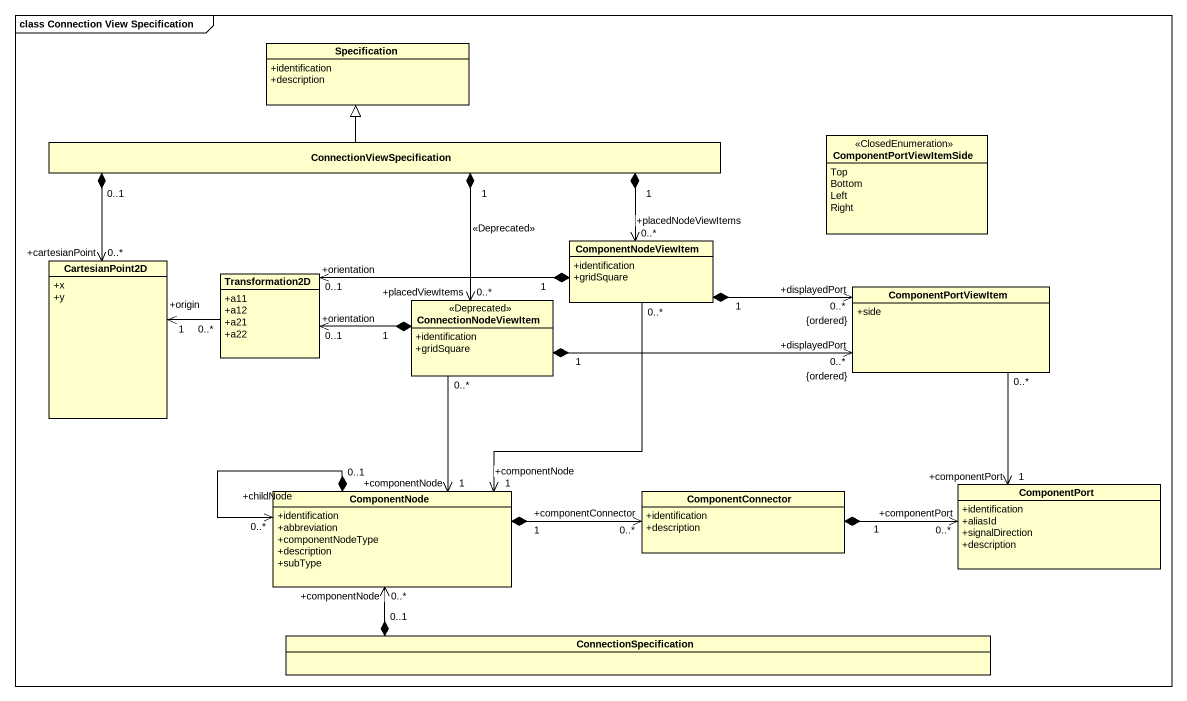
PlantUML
@startuml
mainframe class Connection View Specification
hide circle
hide empty members
skinparam classAttributeIconSize 0
class Specification {
  +identification
  +description
}
class ConnectionViewSpecification
enum ComponentPortViewItemSide <<ClosedEnumeration>> {
  Top
  Bottom
  Left
  Right
}
class ComponentNodeViewItem {
  +identification
  +gridSquare
}
class CartesianPoint2D {
  +x
  +y
}
class Transformation2D {
  +a11
  +a12
  +a21
  +a22
}
class ComponentPortViewItem {
  +side
}
class ConnectionNodeViewItem <<Deprecated>> {
  +identification
  +gridSquare
}
class ComponentNode {
  +identification
  +abbreviation
  +componentNodeType
  +description
  +subType
}
class ComponentConnector {
  +identification
  +description
}
class ComponentPort {
  +identification
  +aliasId
  +signalDirection
  +description
}
class ConnectionSpecification
ConnectionViewSpecification -up-|> Specification
ConnectionViewSpecification "1" *-right-> "0..*\n+placedNodeViewItems" ComponentNodeViewItem
ConnectionViewSpecification "0..1" *--> "0..*\n+cartesianPoint" CartesianPoint2D
ConnectionViewSpecification "1" *--> "+placedViewItems\n0..*" ConnectionNodeViewItem : <<Deprecated>>
ComponentNodeViewItem "1" *-left-> "+orientation\n0..1" Transformation2D
ComponentNodeViewItem "1" *-right-> "+displayedPort\n0..*\n{ordered}" ComponentPortViewItem
ComponentNodeViewItem "0..*" --> "1\n+componentNode" ComponentNode
Transformation2D "0..*" -left-> "+origin\n1" CartesianPoint2D
ComponentPortViewItem "0..*" --> "1\n+componentPort" ComponentPort
ConnectionNodeViewItem "1" *-left-> "0..1\n+orientation" Transformation2D
ConnectionNodeViewItem "1" *-right-> "+displayedPort\n0..*\n{ordered}" ComponentPortViewItem
ConnectionNodeViewItem "0..*" --> "+componentNode\n1" ComponentNode
ComponentNode "0..1" *--> "+childNode\n0..*" ComponentNode
ComponentNode "1" *-right-> "+componentConnector\n0..*" ComponentConnector
ComponentConnector "1" *-right-> "+componentPort\n0..*" ComponentPort
ConnectionSpecification "0..1" *-left-> "+componentNode\n0..*" ComponentNode
@enduml
